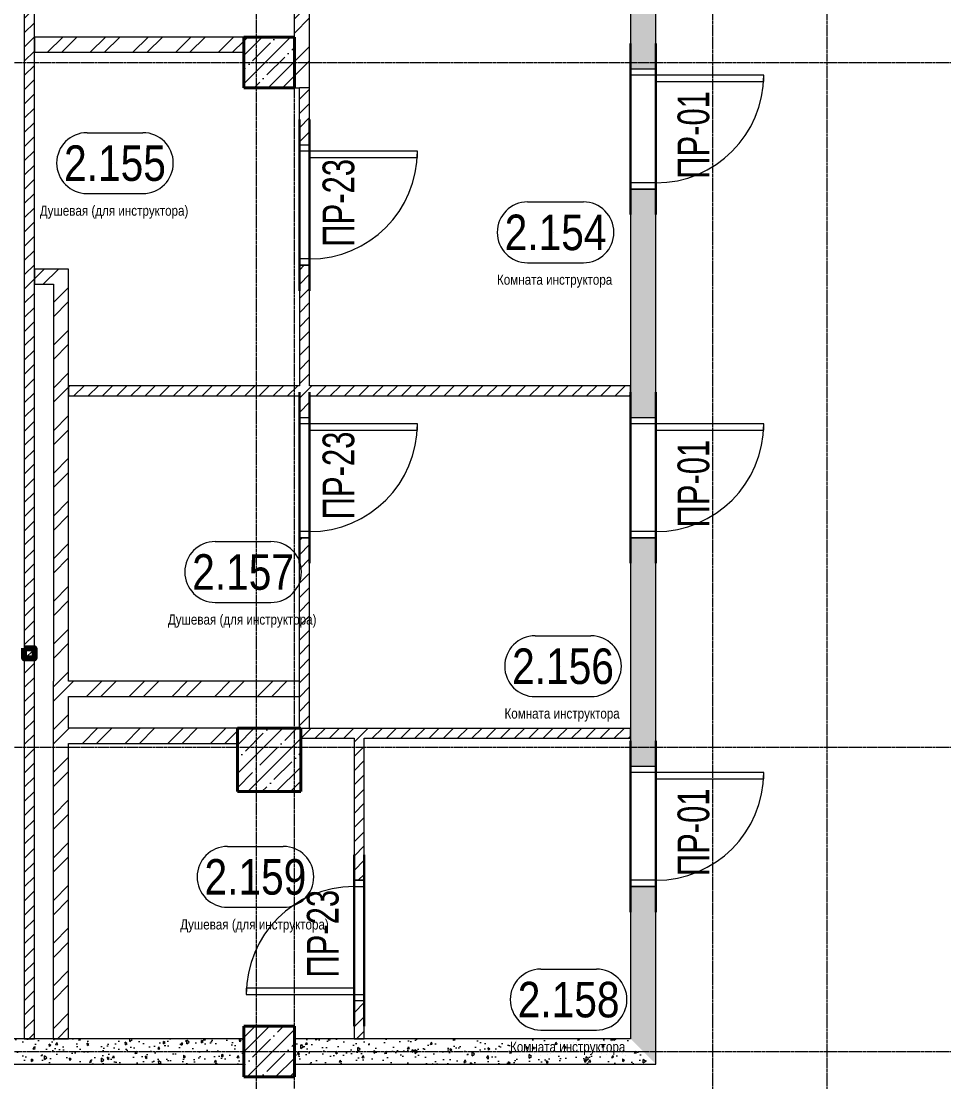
# Model space of a CAD drawing. Header units: millimetres. Extents: x -231292 to 573618, y -153144 to 564035.
# Drawn here: x 105729 to 113003, y 101491 to 109855 of the extents above; entities that cross this region are included whole.
import ezdxf
from ezdxf.enums import TextEntityAlignment as Align

# ---------------------------------------------------------------- set-up
doc = ezdxf.new("R2010")
doc.units = ezdxf.units.MM
doc.linetypes.add('CENTER2', pattern=[28.575, 19.05, -3.175, 3.175, -3.175])
doc.linetypes.add('HIDDEN2', pattern=[4.7625, 3.175, -1.5875])
doc.layers.get('0').update_dxf_attribs({"color": 250})
doc.layers.get('Defpoints').update_dxf_attribs({"color": 250})
for name, color, linetype, lineweight in [('АР_Area', 250, 'Continuous', 5), ('АР_Двери', 250, 'Continuous', 9), ('АР_Колонны', 250, 'Continuous', 35), ('АР_Стены ЖБ', 250, 'Continuous', 35), ('АР_Стены кирпич', 250, 'Continuous', 20), ('АР_Стены ПЕНОблок', 250, 'Continuous', 20), ('АР_Штриховка', 250, 'Continuous', 0), ('КМ_Фахверки', 250, 'Continuous', 80), ('РД_Оси_100', 250, 'Continuous', 0)]:
    doc.layers.add(name, color=color, linetype=linetype, lineweight=lineweight)
doc.layers.add('РД_Перемычка инж проемов', color=250, linetype='Continuous')
doc.layers.add('РД_Проем', color=250, linetype='Continuous', lineweight=0, plot=False)
doc.layers.add('РД_проем_инж перемыч_подсчет', color=250, linetype='Continuous', lineweight=30, plot=False)
doc.styles.add('Arial0', font='arial.ttf')
doc.styles.add('style1', font='ARIALN.TTF')
doc.styles.add('ккк', font='isocpeur.ttf', dxfattribs={"width": 0.85, "oblique": 15})
pattern_1 = [(45, (8883.4, 13229.69), (-56.1266, 56.1266), [])]
pattern_2 = [(45, (8883.4, 13229.69), (-168.3798, 168.3798), []), (45, (8995.66, 13229.69), (-168.3798, 168.3798), [])]
pattern_3 = [(45, (8883.4, 13229.69), (-168.3798, 168.3798), []), (45, (8995.66, 13229.69), (-168.3798, 168.3798), [])]
pattern_4 = [(45, (8883.4, 13229.69), (-112.2532, 112.2532), []), (45, (8995.66, 13229.69), (-112.2532, 112.2532), [198.4375, -39.6875, 0, -39.6875])]
pattern_5 = [(95, (8883.4, 13229.69), (140.09465, 117.55338), [19.05, -209.55]), (40, (8883.4, 13229.69), (-160.01845, 110.17673), [15.24, -167.64058]), (145.45144, (8895.08, 13239.48), (-19.9238, 227.7301), [16.19, -178.09024]), (91.1842, (8847.48, 13265.6), (221.41024, 161.9534), [28.575, -314.325]), (141.63556, (8865.93, 13279.1), (-7.0866, 342.82676), [24.285, -267.1356]), (36.18415, (8847.48, 13265.6), (-7.0866, 342.82676), [22.85997, -251.45973]), (66, (8874.42, 13274.59), (179.51998, 34.89515), [19.05, -209.55]), (11, (8874.42, 13274.59), (-86.53993, 173.9412), [15.24, -167.64]), (116.45145, (8889.38, 13277.5), (92.98005, 208.83634), [16.19, -178.08994]), (82.5, (8883.4, 13229.686), (-57.60547, 61.973414), [0, -165.608, 0, -170.18, 0, -168.275]), (52.5, (8883.4, 13229.69), (-23.58973, 118.087), [0, -97.028, 0, -161.798, 0, -64.135]), (12.5, (8843.35, 13189.634), (99.927863, 91.826196), [0, -63.5, 0, -198.12, 0, -262.89]), (2.5, (8825.39, 13171.67), (86.7639, 122.72239), [0, -82.55, 0, -131.572, 0, -186.69])]

# ---------------------------------------------------------------- blocks, each defined once
blk = doc.blocks.new('СОШ_2200_АР_ОСИ_М100_28.05.24')
at = {"layer": 'РД_Оси_100', "linetype": 'CENTER2'}
for p, q in [((102300, -6155), (102300, 139938.679)), ((-5954.958, 96300), (119910, 96300)), ((-5954.958, 90900), (119910, 90900)), ((-5954.958, 88500), (119910, 88500))]:
    blk.add_line(p, q, dxfattribs=at)
for points in [[(98700, -6194.98), (98700, 139538.679), (98550, 139938.679)], [(99000, -6195.83), (99000, 139538.679), (99150, 139938.679)], [(103200, -6155), (103200, 139938.679)]]:
    blk.add_lwpolyline(points, dxfattribs=at)
blk = doc.blocks.new('Ф_блок 80')
at = {"layer": 'КМ_Фахверки'}
blk.add_lwpolyline([(0, 0), (80, 0), (80, -80), (0, -80)], close=True, dxfattribs=at)
at = {"layer": 'КМ_Фахверки', "lineweight": 5}
blk.add_lwpolyline([(6, -6), (74, -6), (74, -74), (6, -74)], close=True, dxfattribs=at)
blk = doc.blocks.new('MOK-МаркаПом_овал_ареал')
for p, q in [((-2.75, 3), (2.75, 3)), ((-2.75, -3), (2.75, -3))]:
    blk.add_line(p, q)
for centre, radius, start, end in [((-2.75, 0), 3, 90, 270), ((2.75, 0), 3, 270, 90), ((-3.75, 0), 3.5, 0, 0.001)]:
    blk.add_arc(centre, radius, start, end)
at = {"color": 0, "style": 'style1'}
blk.add_attdef('АР-ПОМЕЩЕНИЕ:НОМЕР', text='', height=3.5, dxfattribs=at).set_placement((0, 0), align=Align.MIDDLE)
at = {"layer": 'Defpoints', "color": 2, "style": 'style1'}
blk.add_attdef('АР-ПОМЕЩЕНИЕ:НАИМЕНОВАНИЕ', text='', height=1, dxfattribs=at).set_placement((-0.09, -4.81), align=Align.MIDDLE)
blk = doc.blocks.new('MOK-МаркаПеремычки')
at = {"color": 0, "style": 'ккк', "oblique": 15, "width": 0.85}
blk.add_attdef('АР-ПРОЕМ:ПЕРЕМЫЧКА', text='', height=2.5, dxfattribs=at).set_placement((0, 0), align=Align.MIDDLE)

msp = doc.modelspace()

# ---------------------------------------------------------------- hatches: boundary and pattern name
at = {"layer": 'АР_Штриховка', "linetype": 'Continuous', "lineweight": 0, "ltscale": 0.5}
h = msp.add_hatch(dxfattribs=at)
h.set_pattern_fill('ANSI31', color=256, scale=25, angle=-360, style=0)
h.set_pattern_definition([(45, (8883.4, 13229.69), (-56.1266, 56.1266), [])])
h.paths.add_polyline_path([(105833.403, 113629.686), (105753.403, 113629.686), (105753.403, 101829.686), (105833.403, 101829.686)], flags=0)
at = {"layer": 'АР_Штриховка', "linetype": 'Continuous', "lineweight": 0}
h = msp.add_hatch(dxfattribs=at)
h.set_pattern_fill('AR-CONC', color=256, angle=45, style=0)
h.set_pattern_definition([(95, (8883.4, 13229.69), (140.09465, 117.55338), [19.05, -209.55]), (40, (8883.4, 13229.69), (-160.01845, 110.17673), [15.24, -167.64058]), (145.45144, (8895.08, 13239.48), (-19.9238, 227.7301), [16.19, -178.09024]), (91.1842, (8847.48, 13265.6), (221.41024, 161.9534), [28.575, -314.325]), (141.63556, (8865.93, 13279.1), (-7.0866, 342.82676), [24.285, -267.1356]), (36.18415, (8847.48, 13265.6), (-7.0866, 342.82676), [22.85997, -251.45973]), (66, (8874.42, 13274.59), (179.51998, 34.89515), [19.05, -209.55]), (11, (8874.42, 13274.59), (-86.53993, 173.9412), [15.24, -167.64]), (116.45145, (8889.38, 13277.5), (92.98005, 208.83634), [16.19, -178.08994]), (82.5, (8883.4, 13229.686), (-57.60547, 61.973414), [0, -165.608, 0, -170.18, 0, -168.275]), (52.5, (8883.4, 13229.69), (-23.58973, 118.087), [0, -97.028, 0, -161.798, 0, -64.135]), (12.5, (8843.35, 13189.634), (99.927863, 91.826196), [0, -63.5, 0, -198.12, 0, -262.89]), (2.5, (8825.39, 13171.67), (86.7639, 122.72239), [0, -82.55, 0, -131.572, 0, -186.69])])
h.paths.add_polyline_path([(110533.403, 101829.686), (110733.403, 101629.686), (110733.403, 103029.686), (110533.403, 103029.686)], flags=0)
h.paths.add_polyline_path([(110533.403, 103979.686), (110733.403, 103979.686), (110733.403, 105779.686), (110533.403, 105779.686)], flags=0)
h.paths.add_polyline_path([(110533.403, 106729.686), (110733.403, 106729.686), (110733.403, 108529.686), (110533.403, 108529.686)], flags=0)
h.paths.add_polyline_path([(110533.403, 109479.686), (110733.403, 109479.686), (110733.403, 111579.686), (110533.403, 111579.686)], flags=0)
h.paths.add_polyline_path([(110533.403, 112529.686), (110733.403, 112529.686), (110733.403, 113629.686), (110533.403, 113629.686)], flags=0)
h = msp.add_hatch(dxfattribs=at)
h.set_pattern_fill('ANSI32', color=256, scale=25, style=0)
h.set_pattern_definition([(45, (8883.4, 13229.69), (-168.3798, 168.3798), []), (45, (8995.66, 13229.69), (-168.3798, 168.3798), [])])
h.paths.add_polyline_path([(107883.403, 109329.686), (107923.403, 109329.686)], flags=0)
h.paths.add_polyline_path([(107883.403, 109979.6), (107883.403, 109329.686), (108003.403, 109329.686), (108003.403, 110099.6)], flags=0)
h = msp.add_hatch(dxfattribs=at)
h.set_pattern_fill('ANSI32', color=256, scale=25, style=0)
h.set_pattern_definition(pattern_3)
h.paths.add_polyline_path([(105833.403, 109729.686), (105833.403, 109609.686), (107483.403, 109609.686), (107483.403, 109729.686)], flags=0)
at = {"layer": 'АР_Штриховка', "linetype": 'Continuous', "lineweight": 5}
h = msp.add_hatch(dxfattribs=at)
h.set_pattern_fill('ANSI35', color=256, scale=25, style=0)
h.set_pattern_definition(pattern_4)
h.paths.add_polyline_path([(107483.403, 109329.686), (107883.403, 109329.686), (107883.403, 109729.686), (107483.403, 109729.686)], flags=0)
at = {"layer": 'АР_Штриховка', "linetype": 'Continuous', "lineweight": 0, "ltscale": 0.5}
h = msp.add_hatch(dxfattribs=at)
h.set_pattern_fill('ANSI31', color=256, scale=25, style=0)
h.set_pattern_definition([(45, (8883.4, 13229.69), (-56.1266, 56.1266), [])])
h.paths.add_polyline_path([(107923.403, 104279.686), (108003.403, 104279.686), (108003.403, 104649.686), (107923.403, 104649.686)], flags=0)
h.paths.add_polyline_path([(107923.403, 104649.686), (108003.403, 104649.686), (108003.403, 105779.686), (107923.403, 105779.686)], flags=0)
h.paths.add_polyline_path([(107923.403, 106729.686), (108003.403, 106729.686), (108003.403, 106899.686), (107963.403, 106939.686), (107923.403, 106899.686)], flags=0)
h.paths.add_polyline_path([(107923.403, 106979.686), (107963.403, 106939.686), (108003.403, 106979.686), (108003.403, 107929.686), (107923.403, 107929.686)], flags=0)
h.paths.add_polyline_path([(107923.403, 108879.686), (108003.403, 108879.686), (108003.403, 109329.686), (107923.403, 109329.686)], flags=0)
h.paths.add_polyline_path([(107923.403, 109329.686), (108003.403, 109329.686)], flags=0)
at = {"layer": 'АР_Штриховка', "linetype": 'Continuous', "lineweight": 0}
h = msp.add_hatch(dxfattribs=at)
h.set_pattern_fill('ANSI32', color=256, scale=25, style=0)
h.set_pattern_definition([(45, (8883.4, 13229.69), (-168.3798, 168.3798), []), (45, (8995.66, 13229.69), (-168.3798, 168.3798), [])])
h.paths.add_polyline_path([(105983.403, 107779.686), (106103.403, 107899.686), (105833.403, 107899.686), (105833.403, 107779.686)], flags=0)
h = msp.add_hatch(dxfattribs=at)
h.set_pattern_fill('ANSI32', color=256, scale=25, angle=-360, style=0)
h.set_pattern_definition(pattern_2)
h.paths.add_polyline_path([(106103.403, 107899.686), (105983.403, 107779.686), (105983.403, 104649.686), (106073.403, 104609.686), (106103.403, 104649.686)], flags=0)
at = {"layer": 'АР_Штриховка', "linetype": 'Continuous', "lineweight": 0, "ltscale": 0.5}
h = msp.add_hatch(dxfattribs=at)
h.set_pattern_fill('ANSI31', color=256, scale=25, style=0)
h.set_pattern_definition(pattern_1)
h.paths.add_polyline_path([(106103.403, 106979.686), (106103.403, 106899.686), (107923.403, 106899.686), (107963.403, 106939.686), (107923.403, 106979.686)], flags=0)
h.paths.add_polyline_path([(108003.403, 106979.686), (107963.403, 106939.686), (108003.403, 106899.686), (110533.403, 106899.686), (110533.403, 106979.686)], flags=0)
at = {"layer": 'АР_Штриховка', "linetype": 'Continuous', "lineweight": 0}
h = msp.add_hatch(dxfattribs=at)
h.set_pattern_fill('ANSI32', color=256, scale=25, angle=-360, style=0)
h.set_pattern_definition(pattern_2)
h.paths.add_polyline_path([(106103.403, 104529.686), (106073.403, 104609.686), (105983.403, 104649.686), (105983.403, 104159.686), (106073.403, 104199.686), (106103.403, 104279.686)], flags=0)
h.paths.add_polyline_path([(106103.403, 104159.686), (106073.403, 104199.686), (105983.403, 104159.686), (105983.403, 101829.686), (106103.403, 101829.686)], flags=0)
h = msp.add_hatch(dxfattribs=at)
h.set_pattern_fill('ANSI32', color=256, scale=25, style=0)
h.set_pattern_definition([(45, (8883.4, 13229.69), (-168.3798, 168.3798), []), (45, (8995.66, 13229.69), (-168.3798, 168.3798), [])])
h.paths.add_polyline_path([(106103.403, 104649.686), (106073.403, 104609.686), (106103.403, 104529.686), (107923.403, 104529.686), (107923.403, 104649.686)], flags=0)
h = msp.add_hatch(dxfattribs=at)
h.set_pattern_fill('ANSI32', color=256, scale=25, style=0)
h.set_pattern_definition(pattern_3)
h.paths.add_polyline_path([(106103.403, 104279.686), (106073.403, 104199.686), (106103.403, 104159.686), (107431.191, 104159.686), (107431.191, 104279.686)], flags=0)
at = {"layer": 'АР_Штриховка', "linetype": 'Continuous', "lineweight": 5}
h = msp.add_hatch(dxfattribs=at)
h.set_pattern_fill('ANSI35', color=256, scale=25, style=0)
h.set_pattern_definition(pattern_4)
h.paths.add_polyline_path([(107433.403, 103779.686), (107933.403, 103779.686), (107933.403, 104279.686), (107433.403, 104279.686)], flags=0)
at = {"layer": 'АР_Штриховка', "linetype": 'Continuous', "lineweight": 0, "ltscale": 0.5}
h = msp.add_hatch(dxfattribs=at)
h.set_pattern_fill('ANSI31', color=256, scale=25, style=0)
h.set_pattern_definition(pattern_1)
h.paths.add_polyline_path([(107933.403, 104279.686), (107933.403, 104199.686), (108353.403, 104199.686), (108406.736, 104219.686), (108433.403, 104279.686)], flags=0)
h.paths.add_polyline_path([(108433.403, 104279.686), (108406.736, 104219.686), (108433.403, 104199.686), (110533.408, 104199.686), (110533.408, 104279.686)], flags=0)
h = msp.add_hatch(dxfattribs=at)
h.set_pattern_fill('ANSI31', color=256, scale=25, style=0)
h.set_pattern_definition([(45, (8883.4, 13229.69), (-56.1266, 56.1266), [])])
h.paths.add_polyline_path([(108353.403, 101829.686), (108433.403, 101829.686), (108433.403, 102129.686), (108353.403, 102129.686)], flags=0)
h.paths.add_polyline_path([(108353.403, 103079.686), (108433.403, 103079.686), (108433.403, 104199.686), (108406.736, 104219.686), (108353.403, 104199.686)], flags=0)
at = {"layer": 'АР_Штриховка', "linetype": 'Continuous', "lineweight": 5}
h = msp.add_hatch(dxfattribs=at)
h.set_pattern_fill('ANSI35', color=256, scale=25, style=0)
h.set_pattern_definition(pattern_4)
h.paths.add_polyline_path([(107483.403, 101529.686), (107883.403, 101529.686), (107883.403, 101929.686), (107483.403, 101929.686)], flags=0)
at = {"layer": 'АР_Штриховка', "linetype": 'Continuous', "lineweight": 0}
h = msp.add_hatch(dxfattribs=at)
h.set_pattern_fill('AR-CONC', color=256, angle=45, style=0)
h.set_pattern_definition(pattern_5)
h.paths.add_polyline_path([(103483.402, 101829.686), (103483.402, 101629.686), (107483.403, 101629.686), (107483.403, 101829.686)], flags=0)
h = msp.add_hatch(dxfattribs=at)
h.set_pattern_fill('AR-CONC', color=256, angle=45, style=0)
h.set_pattern_definition(pattern_5)
h.paths.add_polyline_path([(107883.403, 101829.686), (107883.403, 101629.686), (110733.403, 101629.686), (110533.403, 101829.686)], flags=0)

# ---------------------------------------------------------------- linework, layer by layer
at = {"layer": 'АР_Двери', "linetype": 'Continuous', "lineweight": 9}
for points in [[(110533.403, 109429.686), (110533.403, 109479.686), (110733.403, 109479.686), (110733.403, 109429.686)], [(110733.403, 109429.686), (110733.403, 109379.686), (111583.403, 109379.686), (111583.403, 109429.686)], [(107923.403, 108829.686), (107923.403, 108879.686), (108003.403, 108879.686), (108003.403, 108829.686)], [(108003.403, 108829.686), (108003.403, 108779.686), (108853.403, 108779.686), (108853.403, 108829.686)], [(110533.403, 108579.686), (110533.403, 108529.686), (110733.403, 108529.686), (110733.403, 108579.686)], [(107923.403, 107979.686), (107923.403, 107929.686), (108003.403, 107929.686), (108003.403, 107979.686)], [(107923.403, 106679.686), (107923.403, 106729.686), (108003.403, 106729.686), (108003.403, 106679.686)], [(110533.403, 106679.686), (110533.403, 106729.686), (110733.403, 106729.686), (110733.403, 106679.686)], [(108003.403, 106679.686), (108003.403, 106629.686), (108853.403, 106629.686), (108853.403, 106679.686)], [(110733.403, 106679.686), (110733.403, 106629.686), (111583.403, 106629.686), (111583.403, 106679.686)], [(107923.403, 105829.686), (107923.403, 105779.686), (108003.403, 105779.686), (108003.403, 105829.686)], [(110533.403, 105829.686), (110533.403, 105779.686), (110733.403, 105779.686), (110733.403, 105829.686)], [(110533.403, 103929.686), (110533.403, 103979.686), (110733.403, 103979.686), (110733.403, 103929.686)], [(110733.403, 103929.686), (110733.403, 103879.686), (111583.403, 103879.686), (111583.403, 103929.686)], [(108433.403, 103029.686), (108433.403, 103079.686), (108353.403, 103079.686), (108353.403, 103029.686)], [(110533.403, 103079.686), (110533.403, 103029.686), (110733.403, 103029.686), (110733.403, 103079.686)], [(108353.403, 102179.686), (108353.403, 102229.686), (107503.403, 102229.686), (107503.403, 102179.686)], [(108433.403, 102179.686), (108433.403, 102129.686), (108353.403, 102129.686), (108353.403, 102179.686)]]:
    msp.add_lwpolyline(points, close=True, dxfattribs=at)
for centre, start, end in [((110733.403, 109429.686), 270, 0), ((108003.403, 108829.686), 270, 0), ((108003.403, 106679.686), 270, 0), ((110733.403, 106679.686), 270, 0), ((110733.403, 103929.686), 270, 0), ((108353.403, 102179.686), 90, 180)]:
    msp.add_arc(centre, 850, start, end, dxfattribs=at)
at = {"layer": 'АР_Колонны', "linetype": 'HIDDEN2', "lineweight": 25}
for p, q in [((107483.403, 109729.686), (107883.403, 109729.686)), ((107483.403, 109329.686), (107483.403, 109729.686)), ((107883.403, 109729.686), (107883.403, 109329.686)), ((107883.403, 109329.686), (107483.403, 109329.686)), ((107433.403, 104279.686), (107933.403, 104279.686)), ((107433.403, 103779.686), (107433.403, 104279.686)), ((107933.403, 104279.686), (107933.403, 103779.686)), ((107933.403, 103779.686), (107433.403, 103779.686)), ((107483.403, 101929.686), (107883.403, 101929.686)), ((107483.403, 101529.686), (107483.403, 101929.686)), ((107883.403, 101929.686), (107883.403, 101529.686)), ((107883.403, 101529.686), (107483.403, 101529.686))]:
    msp.add_line(p, q, dxfattribs=at)
at = {"layer": 'АР_Колонны', "linetype": 'Continuous', "lineweight": 35}
for p, q in [((107483.403, 109729.686), (107883.403, 109729.686)), ((107483.403, 109329.686), (107483.403, 109729.686)), ((107883.403, 109329.686), (107883.403, 109729.686)), ((107483.403, 109329.686), (107883.403, 109329.686)), ((107933.403, 104279.686), (107433.403, 104279.686)), ((107433.403, 103779.686), (107433.403, 104279.686)), ((107933.403, 104279.686), (107433.403, 104279.686)), ((107933.403, 103779.686), (107933.403, 104279.686)), ((107433.403, 103779.686), (107933.403, 103779.686)), ((107483.403, 101929.686), (107883.403, 101929.686)), ((107483.403, 101529.686), (107483.403, 101929.686)), ((107883.403, 101529.686), (107883.403, 101929.686)), ((107483.403, 101529.686), (107883.403, 101529.686))]:
    msp.add_line(p, q, dxfattribs=at)
at = {"layer": 'АР_Стены ЖБ', "linetype": 'Continuous', "lineweight": 40}
for p, q in [((107883.403, 109729.686), (107483.403, 109729.686)), ((107483.403, 109729.686), (107483.403, 109329.686)), ((107883.403, 109329.686), (107883.403, 109729.686)), ((107483.403, 109329.686), (107883.403, 109329.686)), ((107933.403, 104279.686), (107433.403, 104279.686)), ((107433.403, 104279.686), (107433.403, 103779.686)), ((107933.403, 103779.686), (107933.403, 104279.686)), ((107433.403, 103779.686), (107933.403, 103779.686)), ((107883.403, 101929.686), (107483.403, 101929.686)), ((107483.403, 101929.686), (107483.403, 101529.686)), ((107883.403, 101529.686), (107883.403, 101929.686)), ((107483.403, 101529.686), (107883.403, 101529.686))]:
    msp.add_line(p, q, dxfattribs=at)
at = {"layer": 'АР_Стены кирпич', "linetype": 'Continuous', "lineweight": 20}
for p, q in [((108003.403, 109329.686), (108003.403, 110099.6)), ((107883.403, 109329.686), (107883.403, 109979.6)), ((105833.403, 109729.686), (105833.403, 109609.686)), ((107483.403, 109729.686), (105833.403, 109729.686)), ((107483.403, 109609.686), (107483.403, 109729.686)), ((105833.403, 109609.686), (107483.403, 109609.686)), ((107883.403, 109329.686), (107923.403, 109329.686)), ((107923.403, 109329.686), (107923.403, 109329.686)), ((106103.403, 107899.686), (105833.403, 107899.686)), ((105833.403, 107899.686), (105833.403, 107779.686)), ((106103.403, 104649.686), (106103.403, 107899.686)), ((105833.403, 107779.686), (105983.403, 107779.686)), ((105983.403, 107779.686), (105983.403, 104649.686)), ((105983.403, 101829.686), (105983.403, 104649.686)), ((107923.403, 104649.686), (106103.403, 104649.686)), ((107923.403, 104529.686), (107923.403, 104649.686)), ((106103.403, 104529.686), (107923.403, 104529.686)), ((106103.403, 104279.686), (106103.403, 104529.686)), ((107431.191, 104279.686), (106103.403, 104279.686)), ((107431.191, 104159.686), (107431.191, 104279.686)), ((106103.403, 104159.686), (107431.191, 104159.686)), ((106103.403, 101829.686), (106103.403, 104159.686)), ((105983.403, 101829.686), (106103.403, 101829.686))]:
    msp.add_line(p, q, dxfattribs=at)
at = {"layer": 'АР_Стены ПЕНОблок', "linetype": 'Continuous', "lineweight": 20}
for p, q in [((105753.403, 113629.686), (105753.403, 101829.686)), ((105833.403, 101829.686), (105833.403, 113629.686)), ((110533.403, 111579.686), (110533.403, 109479.686)), ((110733.403, 109479.686), (110733.403, 111579.686)), ((110533.403, 109479.686), (110733.403, 109479.686)), ((108003.403, 109329.686), (107923.403, 109329.686)), ((107923.403, 108879.686), (107923.403, 109329.686)), ((108003.403, 108879.686), (108003.403, 109329.686)), ((107923.403, 108879.686), (108003.403, 108879.686)), ((110733.403, 108529.686), (110533.403, 108529.686)), ((110533.403, 108529.686), (110533.403, 106729.686)), ((110733.403, 106729.686), (110733.403, 108529.686)), ((108003.403, 107929.686), (107923.403, 107929.686)), ((107923.403, 107929.686), (107923.403, 106979.686)), ((108003.403, 106979.686), (108003.403, 107929.686)), ((106103.403, 106979.686), (106103.403, 106899.686)), ((107923.403, 106979.686), (106103.403, 106979.686)), ((110533.403, 106979.686), (108003.403, 106979.686)), ((110533.403, 106899.686), (110533.403, 106979.686)), ((106103.403, 106899.686), (107923.403, 106899.686)), ((107923.403, 106899.686), (107923.403, 106729.686)), ((108003.403, 106729.686), (108003.403, 106899.686)), ((108003.403, 106899.686), (110533.403, 106899.686)), ((107923.403, 106729.686), (108003.403, 106729.686)), ((110533.403, 106729.686), (110733.403, 106729.686)), ((108003.403, 105779.686), (107923.403, 105779.686)), ((107923.403, 104279.686), (107923.403, 105779.686)), ((108003.403, 104279.686), (108003.403, 105779.686)), ((110733.403, 105779.686), (110533.403, 105779.686)), ((110533.403, 105779.686), (110533.403, 103979.686)), ((110733.403, 103979.686), (110733.403, 105779.686)), ((107923.403, 104279.686), (108003.403, 104279.686)), ((107933.403, 104279.686), (110533.408, 104279.686)), ((107933.403, 104279.686), (107933.403, 104199.686)), ((110533.408, 104199.686), (110533.408, 104279.686)), ((107933.403, 104199.686), (108353.403, 104199.686)), ((108353.403, 104199.686), (108353.403, 103079.686)), ((108433.403, 103079.686), (108433.403, 104199.686)), ((108433.403, 104199.686), (110533.408, 104199.686)), ((110533.403, 103979.686), (110733.403, 103979.686)), ((108353.403, 103079.686), (108433.403, 103079.686)), ((110733.403, 103029.686), (110533.403, 103029.686)), ((110533.403, 103029.686), (110533.403, 101829.686)), ((110733.403, 101629.686), (110733.403, 103029.686)), ((108433.403, 102129.686), (108353.403, 102129.686)), ((108353.403, 102129.686), (108353.403, 101829.686)), ((108433.403, 101829.686), (108433.403, 102129.686)), ((107483.403, 101829.686), (103483.402, 101829.686)), ((105753.403, 101829.686), (105833.403, 101829.686)), ((107483.403, 101629.686), (107483.403, 101829.686)), ((107883.403, 101829.686), (107883.403, 101629.686)), ((110533.403, 101829.686), (107883.403, 101829.686)), ((108353.403, 101829.686), (108433.403, 101829.686)), ((103483.402, 101629.686), (107483.403, 101629.686)), ((107883.403, 101629.686), (110733.403, 101629.686))]:
    msp.add_line(p, q, dxfattribs=at)
at = {"layer": 'РД_Проем', "linetype": 'Continuous', "lineweight": 0}
for p, q in [((110533.403, 109479.686), (110533.403, 108529.686)), ((110733.403, 109479.686), (110733.403, 108529.686)), ((107923.403, 108879.686), (107923.403, 107929.686)), ((108003.403, 108879.686), (108003.403, 107929.686)), ((107923.403, 106729.686), (107923.403, 105779.686)), ((108003.403, 106729.686), (108003.403, 105779.686)), ((110533.403, 106729.686), (110533.403, 105779.686)), ((110733.403, 106729.686), (110733.403, 105779.686)), ((110533.403, 103979.686), (110533.403, 103029.686)), ((110733.403, 103979.686), (110733.403, 103029.686)), ((108353.403, 103079.686), (108353.403, 102129.686)), ((108433.403, 103079.686), (108433.403, 102129.686))]:
    msp.add_line(p, q, dxfattribs=at)
at = {"layer": 'РД_проем_инж перемыч_подсчет', "linetype": 'Continuous', "lineweight": 30}
for p, q in [((110533.403, 109679.686), (110533.403, 108329.686)), ((110733.403, 109679.686), (110733.403, 108329.686)), ((107923.403, 109079.686), (107923.403, 107729.686)), ((108003.403, 109079.686), (108003.403, 107729.686)), ((107923.403, 106929.686), (107923.403, 105579.686)), ((108003.403, 106929.686), (108003.403, 105579.686)), ((110533.403, 106929.686), (110533.403, 105579.686)), ((110733.403, 106929.686), (110733.403, 105579.686)), ((110533.403, 104179.686), (110533.403, 102829.686)), ((110733.403, 104179.686), (110733.403, 102829.686)), ((108353.403, 103279.686), (108353.403, 101929.686)), ((108433.403, 103279.686), (108433.403, 101929.686))]:
    msp.add_line(p, q, dxfattribs=at)

# ---------------------------------------------------------------- block references
at = {"layer": 'АР_Area', "linetype": 'Continuous', "lineweight": 5, "xscale": 80, "yscale": 80, "zscale": 80}
for p, values in [((106468.681, 108735.658), {'АР-ПОМЕЩЕНИЕ:НОМЕР': '2.155', 'АР-ПОМЕЩЕНИЕ:НАИМЕНОВАНИЕ': 'Душевая (для инструктора)'}), ((109942.443, 108189.395), {'АР-ПОМЕЩЕНИЕ:НОМЕР': '2.154', 'АР-ПОМЕЩЕНИЕ:НАИМЕНОВАНИЕ': 'Комната инструктора'}), ((107478.808, 105511.323), {'АР-ПОМЕЩЕНИЕ:НОМЕР': '2.157', 'АР-ПОМЕЩЕНИЕ:НАИМЕНОВАНИЕ': 'Душевая (для инструктора)'}), ((110001.316, 104768.025), {'АР-ПОМЕЩЕНИЕ:НОМЕР': '2.156', 'АР-ПОМЕЩЕНИЕ:НАИМЕНОВАНИЕ': 'Комната инструктора'}), ((107575.96, 103106.824), {'АР-ПОМЕЩЕНИЕ:НОМЕР': '2.159', 'АР-ПОМЕЩЕНИЕ:НАИМЕНОВАНИЕ': 'Душевая (для инструктора)'}), ((110045.505, 102139.108), {'АР-ПОМЕЩЕНИЕ:НОМЕР': '2.158', 'АР-ПОМЕЩЕНИЕ:НАИМЕНОВАНИЕ': 'Комната инструктора'})]:
    msp.add_blockref('MOK-МаркаПом_овал_ареал', p, dxfattribs=at).add_auto_attribs(values)
at = {"layer": 'КМ_Фахверки'}
msp.add_blockref('Ф_блок 80', (105753.403, 104909.686), dxfattribs=at)
at = {"layer": 'РД_Оси_100'}
msp.add_blockref('СОШ_2200_АР_ОСИ_М100_28.05.24', (8883.403, 13229.686), dxfattribs=at)
at = {"layer": 'РД_Перемычка инж проемов', "linetype": 'Continuous', "lineweight": -3}
ref = msp.add_blockref('MOK-МаркаПеремычки', (111029.037, 108958.048, 200), dxfattribs=dict(at, xscale=100, yscale=100, zscale=100, rotation=89.99999999999999))
ref.add_attrib('АР-ПРОЕМ:ПЕРЕМЫЧКА', 'ПР-01', dxfattribs={"layer": '0', "color": 0, "height": 250, "rotation": 90, "style": 'Arial0', "width": 0.7}).set_placement((111029.037, 108958.048, 200), align=Align.MIDDLE)
ref = msp.add_blockref('MOK-МаркаПеремычки', (108230.388, 108422.317, 200), dxfattribs=dict(at, xscale=100, yscale=100, zscale=100, rotation=89.99999999999999))
ref.add_attrib('АР-ПРОЕМ:ПЕРЕМЫЧКА', 'ПР-23', dxfattribs={"layer": '0', "color": 0, "height": 250, "rotation": 90, "style": 'Arial0', "width": 0.7}).set_placement((108230.388, 108422.317, 200), align=Align.MIDDLE)
ref = msp.add_blockref('MOK-МаркаПеремычки', (108230.388, 106272.317, 200), dxfattribs=dict(at, xscale=100, yscale=100, zscale=100, rotation=89.99999999999999))
ref.add_attrib('АР-ПРОЕМ:ПЕРЕМЫЧКА', 'ПР-23', dxfattribs={"layer": '0', "color": 0, "height": 250, "rotation": 90, "style": 'Arial0', "width": 0.7}).set_placement((108230.388, 106272.317, 200), align=Align.MIDDLE)
ref = msp.add_blockref('MOK-МаркаПеремычки', (111029.037, 106208.048, 200), dxfattribs=dict(at, xscale=100, yscale=100, zscale=100, rotation=89.99999999999999))
ref.add_attrib('АР-ПРОЕМ:ПЕРЕМЫЧКА', 'ПР-01', dxfattribs={"layer": '0', "color": 0, "height": 250, "rotation": 90, "style": 'Arial0', "width": 0.7}).set_placement((111029.037, 106208.048, 200), align=Align.MIDDLE)
ref = msp.add_blockref('MOK-МаркаПеремычки', (111029.037, 103458.048, 200), dxfattribs=dict(at, xscale=100, yscale=100, zscale=100, rotation=89.99999999999999))
ref.add_attrib('АР-ПРОЕМ:ПЕРЕМЫЧКА', 'ПР-01', dxfattribs={"layer": '0', "color": 0, "height": 250, "rotation": 90, "style": 'Arial0', "width": 0.7}).set_placement((111029.037, 103458.048, 200), align=Align.MIDDLE)
ref = msp.add_blockref('MOK-МаркаПеремычки', (108106.763, 102658.302, 200), dxfattribs=dict(at, xscale=100, yscale=100, zscale=100, rotation=89.99999999999999))
ref.add_attrib('АР-ПРОЕМ:ПЕРЕМЫЧКА', 'ПР-23', dxfattribs={"layer": '0', "color": 0, "height": 250, "rotation": 90, "style": 'Arial0', "width": 0.7}).set_placement((108106.763, 102658.302, 200), align=Align.MIDDLE)

doc.saveas('drawing.dxf')
